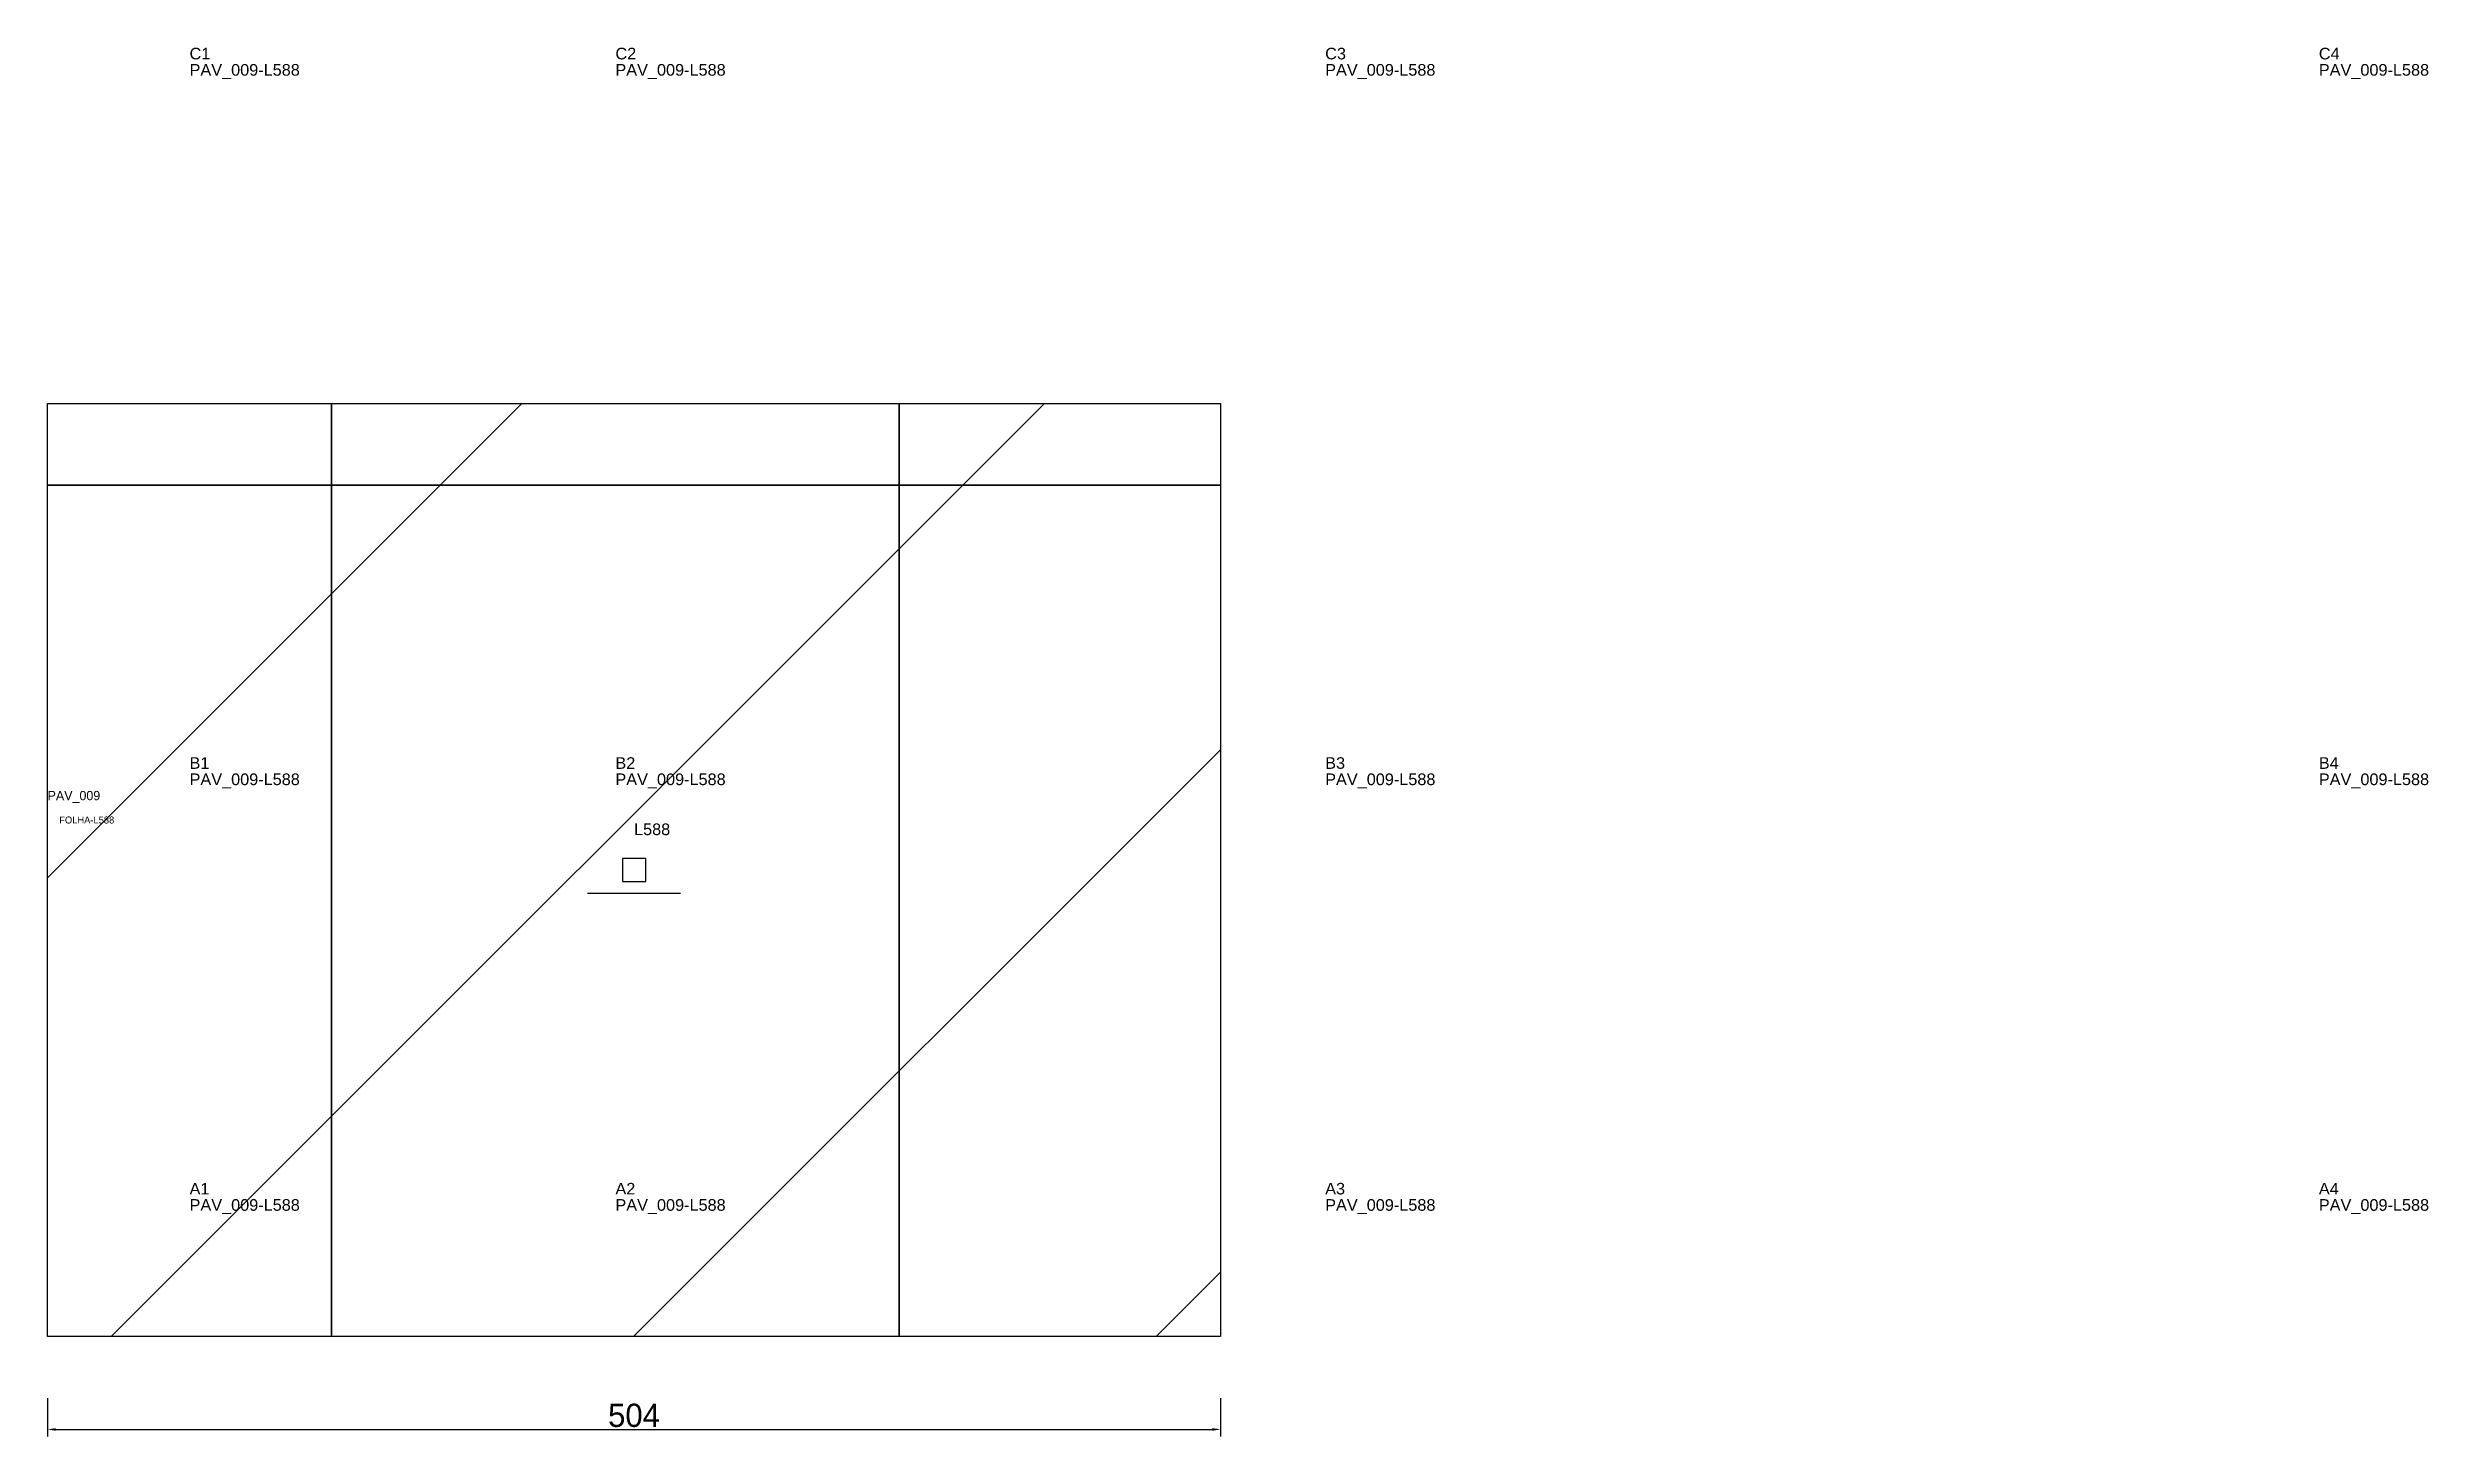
# Model space of a CAD drawing. Header units: metres. Extents: x 222 to 1245, y -242 to 355.
import ezdxf

# ---------------------------------------------------------------- set-up
doc = ezdxf.new("R2010")
doc.units = ezdxf.units.M
for name, color, linetype in [('3', 3, 'CONTINUOUS'), ('AUX00', 7, 'CONTINUOUS'), ('COTA', 241, 'CONTINUOUS'), ('FOLHA', 255, 'CONTINUOUS'), ('Hachura', 251, 'CONTINUOUS'), ('NOMENCLATURA', 7, 'CONTINUOUS'), ('Nível', 160, 'CONTINUOUS'), ('Painéis', 200, 'CONTINUOUS'), ('Pilares', 5, 'CONTINUOUS'), ('SARR_2.2x7', 40, 'CONTINUOUS')]:
    doc.layers.add(name, color=color, linetype=linetype)
doc.styles.add('ARIAL', font='Arial.ttf')
doc.styles.add('STR_STANDARD', font='arial.ttf')
doc.dimstyles.new('EZ DXF', dxfattribs={"dimtxt": 10, "dimasz": 3.5, "dimexe": 3, "dimexo": 1.5, "dimgap": 1, "dimtad": 1, "dimdec": 1, "dimdsep": 46, "dimcen": 2.5, "dimazin": 3, "dimtfac": 1, "dimtmove": 0, "dimatfit": 3})

msp = doc.modelspace()

# ---------------------------------------------------------------- hatches: boundary and pattern name
at = {"layer": 'Hachura'}
h = msp.add_hatch(dxfattribs=at)
h.set_pattern_fill('ANSI31', scale=50)
h.paths.add_polyline_path([(222.2, 46), (222.2, 201.5), (705.7, 201.5), (726.2, 201.5), (726.2, -199.5), (222.2, -199.5), (222.2, 27)])
h = msp.add_hatch(dxfattribs=at)
h.set_pattern_fill('ANSI31', scale=50)
h.paths.add_polyline_path([(222.2, 46), (222.2, 201.5), (705.7, 201.5), (726.2, 201.5), (726.2, -199.5), (222.2, -199.5), (222.2, 27)])

# ---------------------------------------------------------------- linework, layer by layer
at = {"layer": '3'}
for points in [[(344.2, -199.5), (344.2, 201.5)], [(344.2, -199.5), (344.2, 201.5)], [(588.2, -199.5), (588.2, 201.5)], [(588.2, -199.5), (588.2, 201.5)], [(222.2, 166.5), (726.2, 166.5)], [(222.2, 166.5), (726.2, 166.5)]]:
    msp.add_lwpolyline(points, close=True, dxfattribs=at)
at = {"layer": 'Painéis', "color": 200}
for p, q in [((222.2, 46), (222.2, 201.5)), ((222.2, 201.5), (705.7, 201.5)), ((222.2, 46), (222.2, 201.5)), ((222.2, 201.5), (705.7, 201.5)), ((705.7, 201.5), (726.2, 201.5)), ((705.7, 201.5), (726.2, 201.5)), ((726.2, 201.5), (726.2, -199.5)), ((726.2, 201.5), (726.2, -199.5)), ((222.2, 27), (222.2, 46)), ((222.2, 27), (222.2, 46)), ((222.2, -199.5), (222.2, 27)), ((222.2, -199.5), (222.2, 27)), ((726.2, -199.5), (222.2, -199.5)), ((726.2, -199.5), (222.2, -199.5))]:
    msp.add_line(p, q, dxfattribs=at)
at = {"layer": 'Pilares'}
msp.add_lwpolyline([(469.2, -4), (479.2, -4), (479.2, 6), (469.2, 6)], close=True, dxfattribs=at)
msp.add_lwpolyline([(469.2, -4), (479.2, -4), (479.2, 6), (469.2, 6)], close=True, dxfattribs=at)
at = {"layer": 'SARR_2.2x7'}
msp.add_line((454.2, -9), (494.2, -9), dxfattribs=at)
msp.add_line((454.2, -9), (494.2, -9), dxfattribs=at)

# ---------------------------------------------------------------- texts
at = {"layer": '3', "style": 'STR_STANDARD'}
for s, p in [('C1', (283.2, 349.5)), ('C1', (283.2, 349.5)), ('C2', (466.2, 349.5)), ('C2', (466.2, 349.5)), ('C3', (771.2, 349.5)), ('C3', (771.2, 349.5)), ('C4', (1198.2, 349.5)), ('C4', (1198.2, 349.5)), ('B1', (283.2, 44.5)), ('B1', (283.2, 44.5)), ('B2', (466.2, 44.5)), ('B2', (466.2, 44.5)), ('B3', (771.2, 44.5)), ('B3', (771.2, 44.5)), ('B4', (1198.2, 44.5)), ('B4', (1198.2, 44.5)), ('A1', (283.2, -138.5)), ('A1', (283.2, -138.5)), ('A2', (466.2, -138.5)), ('A2', (466.2, -138.5)), ('A3', (771.2, -138.5)), ('A3', (771.2, -138.5)), ('A4', (1198.2, -138.5)), ('A4', (1198.2, -138.5))]:
    msp.add_text(s, height=5, dxfattribs=at).set_placement(p)
at = {"layer": 'AUX00', "style": 'STR_STANDARD'}
for p in [(283.2, 342.5), (283.2, 342.5), (466.2, 342.5), (466.2, 342.5), (771.2, 342.5), (771.2, 342.5), (1198.2, 342.5), (1198.2, 342.5), (283.2, 37.5), (283.2, 37.5), (466.2, 37.5), (466.2, 37.5), (771.2, 37.5), (771.2, 37.5), (1198.2, 37.5), (1198.2, 37.5), (283.2, -145.5), (283.2, -145.5), (466.2, -145.5), (466.2, -145.5), (771.2, -145.5), (771.2, -145.5), (1198.2, -145.5), (1198.2, -145.5)]:
    msp.add_text('PAV_009-L588', height=5, dxfattribs=at).set_placement(p)
at = {"layer": 'FOLHA'}
msp.add_text('FOLHA-L588', height=3, dxfattribs=at).set_placement((227.2, 21))
msp.add_text('FOLHA-L588', height=3, dxfattribs=at).set_placement((227.2, 21))
at = {"layer": 'NOMENCLATURA', "insert": (474.2, 21), "char_height": 5, "attachment_point": 1, "style": 'ARIAL'}
msp.add_mtext('L588', dxfattribs=at)
msp.add_mtext('L588', dxfattribs=at)
at = {"layer": 'Nível'}
msp.add_text('PAV_009', height=4, dxfattribs=at).set_placement((222.2, 31))
msp.add_text('PAV_009', height=4, dxfattribs=at).set_placement((222.2, 31))

# ---------------------------------------------------------------- dimensions: what is measured, and where the dimension line sits
at = {"layer": 'COTA'}
msp.add_linear_dim(base=(222.2, -239.5), p1=(222.2, -224.5), p2=(726.2, -224.5), dimstyle='EZ DXF', dxfattribs=at).render()
msp.add_linear_dim(base=(222.2, -239.5), p1=(222.2, -224.5), p2=(726.2, -224.5), dimstyle='EZ DXF', dxfattribs=at).render()

doc.saveas('drawing.dxf')
